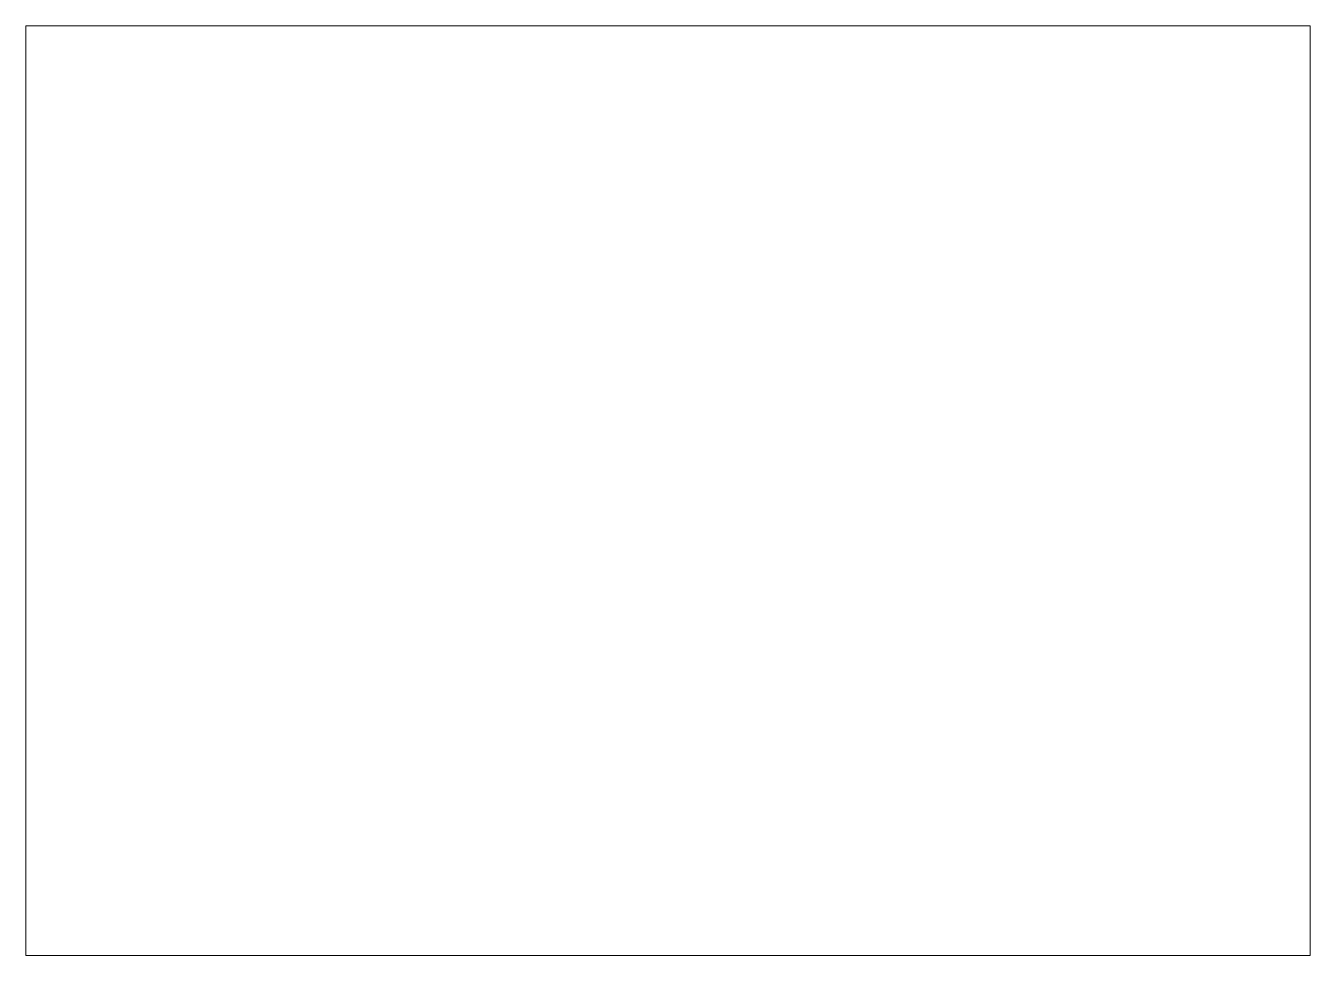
# Model space of a CAD drawing. Header units: millimetres. Extents: x 360 to 2460, y 389 to 1909.
import ezdxf

# ---------------------------------------------------------------- set-up
doc = ezdxf.new("R2010")
doc.units = ezdxf.units.MM
doc.layers.add('Обобщенные модели', color=7, linetype='Continuous', lineweight=20)

msp = doc.modelspace()

# ---------------------------------------------------------------- meshes
at = {"layer": 'Обобщенные модели', "color": 254, "lineweight": 18}
mesh = msp.add_polyface(dxfattribs=at)
corners = [(2460.5, 388.9, 818.7), (2460.5, 1908.9, 925), (360.5, 1908.9, 925), (360.5, 388.9, 818.7)]
mesh.append_faces([[corners[k] for k in face] for face in [(0, 1, 2, 3)]], dxfattribs={"color": 254})

doc.saveas('drawing.dxf')
